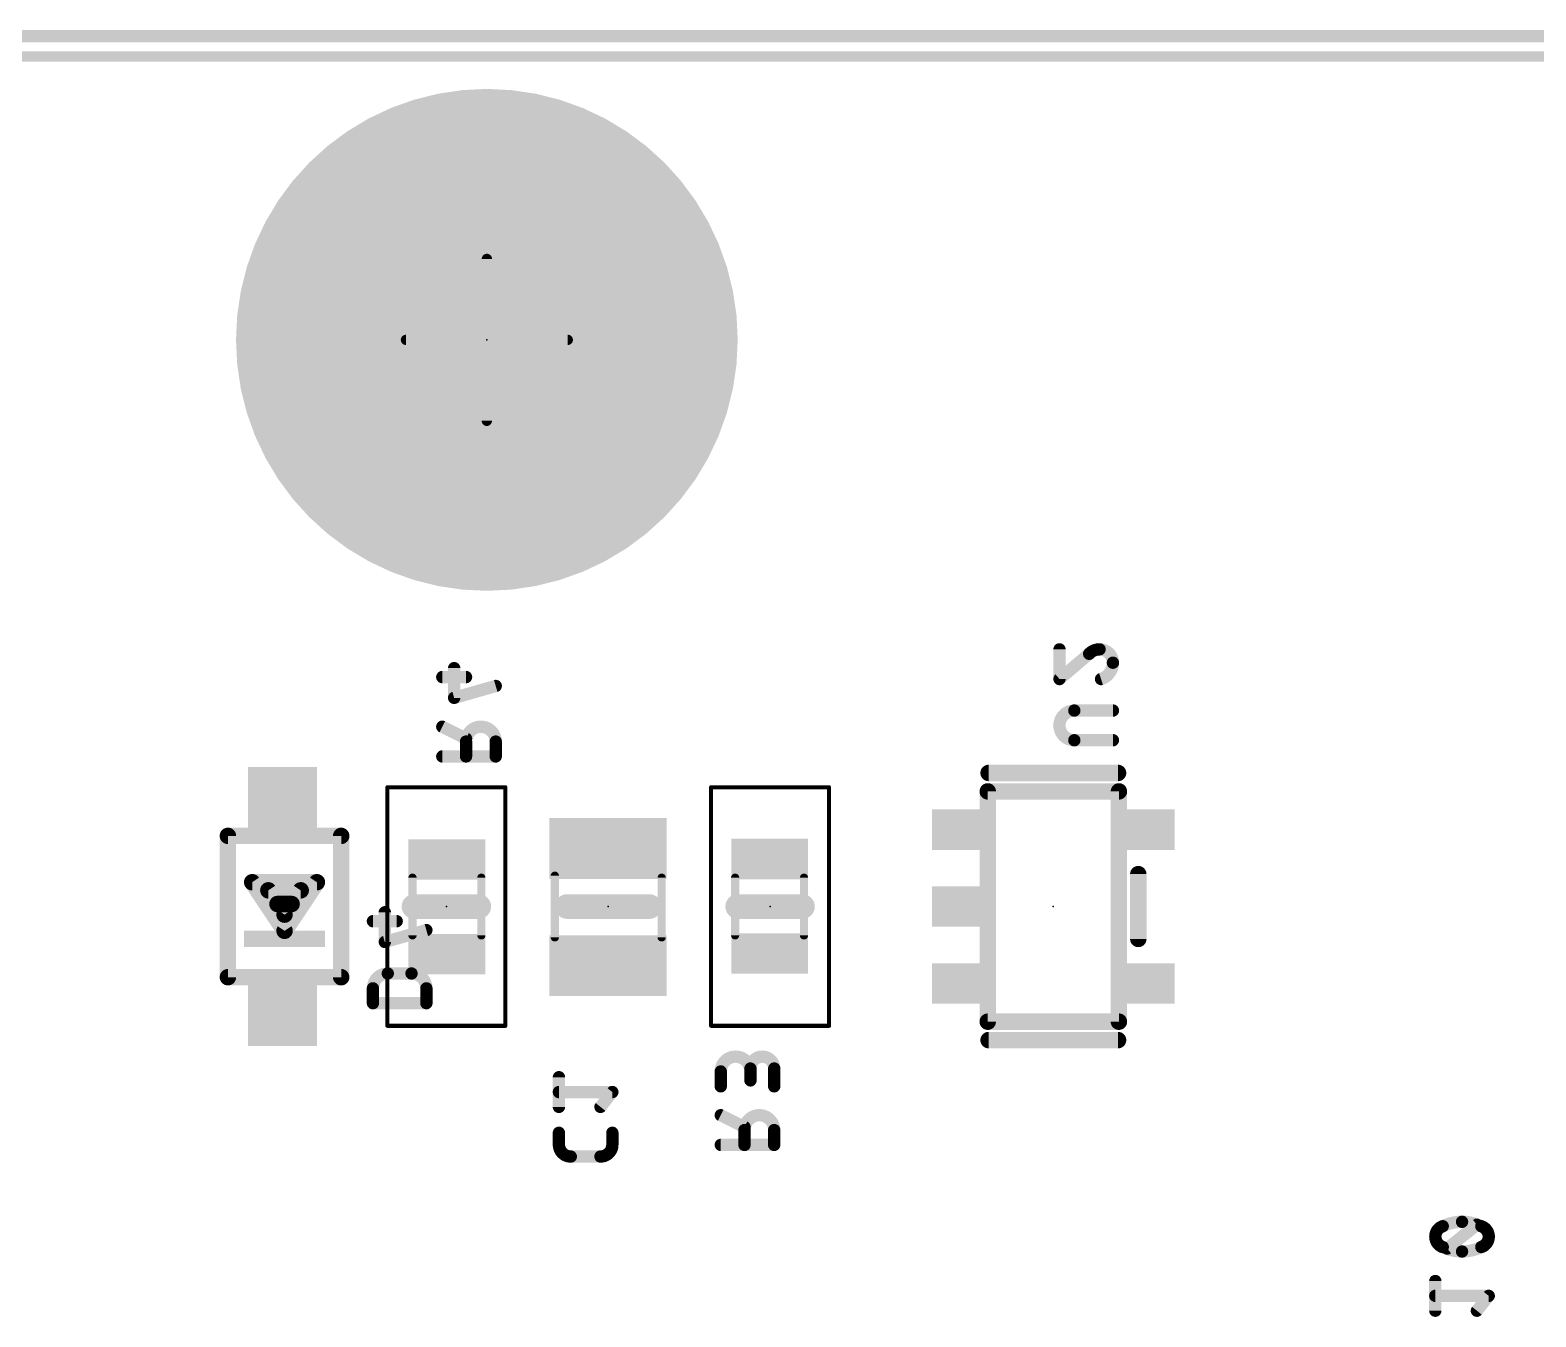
# Model space of a CAD drawing. Extents: x 0 to 305, y 0 to 96.
# Drawn here: x 21.36 to 39.96, y 79.43 to 95.33 of the extents above; entities that cross this region are included whole.
import ezdxf

# ---------------------------------------------------------------- set-up
doc = ezdxf.new("R2010")
doc.units = 0
for name, color, linetype in [('17', 110, 'CONTINUOUS'), ('20', 31, 'CONTINUOUS'), ('21', 253, 'CONTINUOUS'), ('22', 253, 'CONTINUOUS'), ('24', 53, 'CONTINUOUS'), ('26', 253, 'CONTINUOUS'), ('39', 12, 'CONTINUOUS'), ('40', 132, 'CONTINUOUS'), ('52', 253, 'CONTINUOUS')]:
    doc.layers.add(name, color=color, linetype=linetype)

# ---------------------------------------------------------------- blocks, each defined once
blk = doc.blocks.new('RECT')
blk.add_solid([(-0.5, -0.5), (0.5, -0.5), (-0.5, 0.5), (0.5, 0.5)])
blk = doc.blocks.new('ROUNDP')
at = {"const_width": 0.5}
blk.add_lwpolyline([(0, -0.25, 1), (0, 0.25, 1), (0, -0.25)], format="xyb", dxfattribs=at)

msp = doc.modelspace()

# ---------------------------------------------------------------- linework, layer by layer
at = {"layer": '20', "const_width": 0.1524}
msp.add_lwpolyline([(3.5, 95.25), (301.3, 95.25)], dxfattribs=at)
at = {"layer": '21', "const_width": 0.127}
for points in [[(27, 90.5), (27, 92.5)], [(28, 91.5), (26, 91.5)]]:
    msp.add_lwpolyline(points, dxfattribs=at)
at = {"layer": '21', "const_width": 0.0635}
for points in [[(27.0317, 92.5, 1), (26.9683, 92.5)], [(26, 91.5318, 1), (26, 91.4682)], [(28, 91.4682, 1), (28, 91.5318)], [(26.9683, 90.5, 1), (27.0317, 90.5)]]:
    msp.add_lwpolyline(points, format="xyb", dxfattribs=at)
at = {"layer": '22'}
for points, const_width in [([(34.8, 86.15), (33.2, 86.15)], 0.2032), ([(23.8, 85.373), (23.8, 83.627)], 0.2032), ([(25.2, 83.627), (25.2, 85.373)], 0.2032), ([(24.9, 84.8), (24.1, 84.8)], 0.2032), ([(24.1, 84.8), (24.5, 84.2)], 0.2032), ([(24.5, 84.2), (24.9, 84.8)], 0.2032), ([(35.05, 84.1), (35.05, 84.9)], 0.2032), ([(24.7, 84.7), (24.3, 84.7)], 0.2032), ([(24.3, 84.7), (24.5, 84.4)], 0.2032), ([(24.5, 84.4), (24.7, 84.7)], 0.2032), ([(24.4125, 84.5312), (24.5875, 84.5312)], 0.2032), ([(26.9, 84.5), (26.1, 84.5)], 0.3048), ([(27.992, 84.5), (29.008, 84.5)], 0.3048), ([(30.1, 84.5), (30.9, 84.5)], 0.3048), ([(34.8, 82.85), (33.2, 82.85)], 0.2032)]:
    msp.add_lwpolyline(points, dxfattribs=dict(at, const_width=const_width))
for points, const_width in [([(33.2, 86.2008, 1), (33.2, 86.0992)], 0.1016), ([(34.8, 86.0992, 1), (34.8, 86.2008)], 0.1016), ([(23.8508, 85.373, 1), (23.7492, 85.373)], 0.1016), ([(25.2508, 85.373, 1), (25.1492, 85.373)], 0.1016), ([(24.1, 84.8508, 1), (24.1, 84.7492)], 0.1016), ([(24.1423, 84.8282, 1), (24.0577, 84.7718)], 0.1016), ([(24.9423, 84.7718, 1), (24.8577, 84.8282)], 0.1016), ([(24.9, 84.7492, 1), (24.9, 84.8508)], 0.1016), ([(35.1008, 84.9, 1), (34.9992, 84.9)], 0.1016), ([(24.3, 84.7508, 1), (24.3, 84.6492)], 0.1016), ([(24.3423, 84.7282, 1), (24.2577, 84.6718)], 0.1016), ([(24.7423, 84.6718, 1), (24.6577, 84.7282)], 0.1016), ([(24.7, 84.6492, 1), (24.7, 84.7508)], 0.1016), ([(24.4125, 84.582, 1), (24.4125, 84.4804)], 0.1016), ([(24.4577, 84.4282, 1), (24.5423, 84.3718)], 0.1016), ([(24.4577, 84.3718, 1), (24.5423, 84.4282)], 0.1016), ([(24.5875, 84.4804, 1), (24.5875, 84.582)], 0.1016), ([(26.1, 84.5762, 1), (26.1, 84.4238)], 0.1524), ([(26.9, 84.4238, 1), (26.9, 84.5762)], 0.1524), ([(27.992, 84.5762, 1), (27.992, 84.4238)], 0.1524), ([(29.008, 84.4238, 1), (29.008, 84.5762)], 0.1524), ([(30.1, 84.5762, 1), (30.1, 84.4238)], 0.1524), ([(30.9, 84.4238, 1), (30.9, 84.5762)], 0.1524), ([(24.4577, 84.2282, 1), (24.5423, 84.1718)], 0.1016), ([(24.4577, 84.1718, 1), (24.5423, 84.2282)], 0.1016), ([(34.9992, 84.1, 1), (35.1008, 84.1)], 0.1016), ([(23.7492, 83.627, 1), (23.8508, 83.627)], 0.1016), ([(25.1492, 83.627, 1), (25.2508, 83.627)], 0.1016), ([(33.2, 82.9008, 1), (33.2, 82.7992)], 0.1016), ([(34.8, 82.7992, 1), (34.8, 82.9008)], 0.1016)]:
    msp.add_lwpolyline(points, format="xyb", dxfattribs=dict(at, const_width=const_width))
at = {"layer": '24'}
for p in [(27, 91.5), (24.5, 84.5), (26.5, 84.5), (28.5, 84.5), (30.5, 84.5), (34, 84.5)]:
    msp.add_point(p, dxfattribs=at)
at = {"layer": '26', "const_width": 0.1524}
for points in [[(34.0762, 87.3101), (34.0762, 87.677)], [(34.4431, 87.622), (34.0762, 87.3101)], [(26.596, 87.0778), (26.596, 87.4447)], [(26.7427, 87.3347), (26.4492, 87.3347)], [(27.1096, 87.2246), (26.596, 87.0778)], [(34.2596, 86.9211), (34.7366, 86.9211)], [(26.4492, 86.7211), (26.7427, 86.5743)], [(26.7427, 86.5376), (26.7427, 86.3542)], [(27.1096, 86.3542), (27.1096, 86.5376)], [(34.7366, 86.5542), (34.2596, 86.5542)], [(26.4492, 86.3542), (27.1096, 86.3542)], [(25.739, 84.0621), (25.739, 84.429)], [(25.8857, 84.3189), (25.5922, 84.3189)], [(26.2526, 84.2089), (25.739, 84.0621)], [(26.0692, 83.6731), (25.7756, 83.6731)], [(25.5922, 83.4896), (25.5922, 83.3062)], [(26.2526, 83.3062), (26.2526, 83.4896)], [(25.5922, 83.3062), (26.2526, 83.3062)], [(27.8904, 82.0249), (27.8904, 82.3918)], [(29.8904, 82.2789), (29.8904, 82.4624)], [(30.2573, 82.499), (30.2573, 82.3523)], [(30.5508, 82.2789), (30.5508, 82.499)], [(28.5508, 82.2084), (27.8904, 82.2084)], [(28.404, 82.0249), (28.5508, 82.2084)], [(29.8904, 81.9222), (30.1839, 81.7754)], [(27.8904, 81.7053), (27.8904, 81.5585)], [(28.5508, 81.5585), (28.5508, 81.7053)], [(30.1839, 81.7387), (30.1839, 81.5553)], [(30.5508, 81.5553), (30.5508, 81.7387)], [(29.8904, 81.5553), (30.5508, 81.5553)], [(28.0372, 81.4118), (28.404, 81.4118)], [(38.8672, 80.2756), (39.234, 80.5691)], [(38.7204, 79.5074), (38.7204, 79.8743)], [(39.3808, 79.6908), (38.7204, 79.6908)], [(39.234, 79.5074), (39.3808, 79.6908)]]:
    msp.add_lwpolyline(points, dxfattribs=at)
at = {"layer": '26'}
for points, const_width in [([(34.1143, 87.677, 1), (34.0381, 87.677)], 0.0762), ([(34.5715, 87.677, 0.2053), (34.4431, 87.622)], 0.1524), ([(34.4155, 87.6482, 1), (34.4707, 87.5957)], 0.0762), ([(34.4678, 87.5929, 1), (34.4184, 87.651)], 0.0762), ([(34.7366, 87.5119, 0.4142), (34.5715, 87.677)], 0.1524), ([(34.5715, 87.7151, 1), (34.5715, 87.6389)], 0.0762), ([(34.5715, 87.6389, 1), (34.5715, 87.7151)], 0.0762), ([(26.6341, 87.4447, 1), (26.5579, 87.4447)], 0.0762), ([(34.5898, 87.3101, 0.3252), (34.7366, 87.5119)], 0.1524), ([(34.7747, 87.5119, 1), (34.6985, 87.5119)], 0.0762), ([(34.6985, 87.5119, 1), (34.7747, 87.5119)], 0.0762), ([(26.4492, 87.3728, 1), (26.4492, 87.2966)], 0.0762), ([(26.7427, 87.2966, 1), (26.7427, 87.3728)], 0.0762), ([(27.1201, 87.188, 1), (27.0991, 87.2612)], 0.0762), ([(34.0515, 87.3391, 1), (34.1009, 87.2811)], 0.0762), ([(34.0381, 87.3101, 1), (34.1143, 87.3101)], 0.0762), ([(34.5781, 87.3463, 1), (34.6016, 87.2739)], 0.0762), ([(26.5855, 87.1145, 1), (26.6064, 87.0412)], 0.0762), ([(26.5579, 87.0778, 1), (26.6341, 87.0778)], 0.0762), ([(34.2596, 86.9211, 1), (34.2596, 86.5542)], 0.1524), ([(34.2596, 86.9592, 1), (34.2596, 86.883)], 0.0762), ([(34.2596, 86.883, 1), (34.2596, 86.9592)], 0.0762), ([(34.7366, 86.883, 1), (34.7366, 86.9592)], 0.0762), ([(26.4662, 86.7552, 1), (26.4322, 86.687)], 0.0762), ([(27.1096, 86.5376, 1), (26.7427, 86.5376)], 0.1524), ([(26.7808, 86.5376, 1), (26.7046, 86.5376)], 0.0762), ([(26.7046, 86.5376, 1), (26.7808, 86.5376)], 0.0762), ([(26.7257, 86.5403, 1), (26.7597, 86.6084)], 0.0762), ([(27.1477, 86.5376, 1), (27.0715, 86.5376)], 0.0762), ([(27.0715, 86.5376, 1), (27.1477, 86.5376)], 0.0762), ([(34.2596, 86.5923, 1), (34.2596, 86.5161)], 0.0762), ([(34.2596, 86.5161, 1), (34.2596, 86.5923)], 0.0762), ([(34.7366, 86.5161, 1), (34.7366, 86.5923)], 0.0762), ([(26.4492, 86.3923, 1), (26.4492, 86.3161)], 0.0762), ([(26.7046, 86.3542, 1), (26.7808, 86.3542)], 0.0762), ([(27.0715, 86.3542, 1), (27.1477, 86.3542)], 0.0762), ([(27.1096, 86.3161, 1), (27.1096, 86.3923)], 0.0762), ([(25.7771, 84.429, 1), (25.7009, 84.429)], 0.0762), ([(25.5922, 84.357, 1), (25.5922, 84.2808)], 0.0762), ([(25.8857, 84.2808, 1), (25.8857, 84.357)], 0.0762), ([(25.7285, 84.0987, 1), (25.7494, 84.0255)], 0.0762), ([(26.2631, 84.1722, 1), (26.2421, 84.2455)], 0.0762), ([(25.7009, 84.0621, 1), (25.7771, 84.0621)], 0.0762), ([(25.7756, 83.6731, 0.4142), (25.5922, 83.4896)], 0.1524), ([(25.7756, 83.7112, 1), (25.7756, 83.635)], 0.0762), ([(25.7756, 83.635, 1), (25.7756, 83.7112)], 0.0762), ([(26.2526, 83.4896, 0.4142), (26.0692, 83.6731)], 0.1524), ([(26.0692, 83.7112, 1), (26.0692, 83.635)], 0.0762), ([(26.0692, 83.635, 1), (26.0692, 83.7112)], 0.0762), ([(25.6303, 83.4896, 1), (25.5541, 83.4896)], 0.0762), ([(26.2907, 83.4896, 1), (26.2145, 83.4896)], 0.0762), ([(25.5541, 83.4896, 1), (25.6303, 83.4896)], 0.0762), ([(25.5922, 83.3443, 1), (25.5922, 83.2681)], 0.0762), ([(26.2145, 83.4896, 1), (26.2907, 83.4896)], 0.0762), ([(26.2526, 83.2681, 1), (26.2526, 83.3443)], 0.0762), ([(25.5541, 83.3062, 1), (25.6303, 83.3062)], 0.0762), ([(26.2145, 83.3062, 1), (26.2907, 83.3062)], 0.0762), ([(30.2573, 82.4624, 1), (29.8904, 82.4624)], 0.1524), ([(30.5508, 82.499, 1), (30.2573, 82.499)], 0.1524), ([(27.9285, 82.3918, 1), (27.8523, 82.3918)], 0.0762), ([(29.9285, 82.4624, 1), (29.8523, 82.4624)], 0.0762), ([(29.8523, 82.4624, 1), (29.9285, 82.4624)], 0.0762), ([(30.2954, 82.499, 1), (30.2192, 82.499)], 0.0762), ([(30.2192, 82.499, 1), (30.2954, 82.499)], 0.0762), ([(30.2192, 82.4624, 1), (30.2954, 82.4624)], 0.0762), ([(30.5889, 82.499, 1), (30.5127, 82.499)], 0.0762), ([(30.5127, 82.499, 1), (30.5889, 82.499)], 0.0762), ([(27.8904, 82.2465, 1), (27.8904, 82.1703)], 0.0762), ([(28.5806, 82.1846, 1), (28.521, 82.2322)], 0.0762), ([(28.5508, 82.1703, 1), (28.5508, 82.2465)], 0.0762), ([(29.8523, 82.2789, 1), (29.9285, 82.2789)], 0.0762), ([(30.2192, 82.3523, 1), (30.2954, 82.3523)], 0.0762), ([(30.5127, 82.2789, 1), (30.5889, 82.2789)], 0.0762), ([(27.8523, 82.0249, 1), (27.9285, 82.0249)], 0.0762), ([(28.3743, 82.0487, 1), (28.4338, 82.0011)], 0.0762), ([(29.9074, 81.9562, 1), (29.8734, 81.8881)], 0.0762), ([(30.5508, 81.7387, 1), (30.1839, 81.7387)], 0.1524), ([(27.9285, 81.7053, 1), (27.8523, 81.7053)], 0.0762), ([(28.5889, 81.7053, 1), (28.5127, 81.7053)], 0.0762), ([(30.222, 81.7387, 1), (30.1458, 81.7387)], 0.0762), ([(30.1458, 81.7387, 1), (30.222, 81.7387)], 0.0762), ([(30.1669, 81.7413, 1), (30.2009, 81.8095)], 0.0762), ([(30.5889, 81.7387, 1), (30.5127, 81.7387)], 0.0762), ([(30.5127, 81.7387, 1), (30.5889, 81.7387)], 0.0762), ([(27.8904, 81.5585, 0.4142), (28.0372, 81.4118)], 0.1524), ([(27.9285, 81.5585, 1), (27.8523, 81.5585)], 0.0762), ([(27.8523, 81.5585, 1), (27.9285, 81.5585)], 0.0762), ([(28.404, 81.4118, 0.4142), (28.5508, 81.5585)], 0.1524), ([(28.5889, 81.5585, 1), (28.5127, 81.5585)], 0.0762), ([(28.5127, 81.5585, 1), (28.5889, 81.5585)], 0.0762), ([(29.8904, 81.5934, 1), (29.8904, 81.5172)], 0.0762), ([(30.1458, 81.5553, 1), (30.222, 81.5553)], 0.0762), ([(30.5127, 81.5553, 1), (30.5889, 81.5553)], 0.0762), ([(30.5508, 81.5172, 1), (30.5508, 81.5934)], 0.0762), ([(28.0372, 81.4499, 1), (28.0372, 81.3737)], 0.0762), ([(28.0372, 81.3737, 1), (28.0372, 81.4499)], 0.0762), ([(28.404, 81.4499, 1), (28.404, 81.3737)], 0.0762), ([(28.404, 81.3737, 1), (28.404, 81.4499)], 0.0762), ([(38.8121, 80.5508, 0.3205), (38.7204, 80.4224)], 0.1524), ([(39.0506, 80.6058, 0.1139), (38.8121, 80.5508)], 0.1524), ([(38.7954, 80.585, 1), (38.8288, 80.5165)], 0.0762), ([(38.8245, 80.5147, 1), (38.7998, 80.5868)], 0.0762), ([(39.2891, 80.5508, 0.1139), (39.0506, 80.6058)], 0.1524), ([(39.0506, 80.6439, 1), (39.0506, 80.5677)], 0.0762), ([(39.0506, 80.5677, 1), (39.0506, 80.6439)], 0.0762), ([(39.2578, 80.5394, 1), (39.2102, 80.5989)], 0.0762), ([(39.3014, 80.5868, 1), (39.2767, 80.5147)], 0.0762), ([(39.3808, 80.4224, 0.3205), (39.2891, 80.5508)], 0.1524), ([(39.2724, 80.5165, 1), (39.3058, 80.585)], 0.0762), ([(38.7204, 80.4224, 0.3205), (38.8121, 80.2939)], 0.1524), ([(38.7585, 80.4224, 1), (38.6823, 80.4224)], 0.0762), ([(38.6823, 80.4224, 1), (38.7585, 80.4224)], 0.0762), ([(39.2891, 80.2939, 0.3205), (39.3808, 80.4224)], 0.1524), ([(39.4189, 80.4224, 1), (39.3427, 80.4224)], 0.0762), ([(39.3427, 80.4224, 1), (39.4189, 80.4224)], 0.0762), ([(38.8288, 80.3282, 1), (38.7954, 80.2597)], 0.0762), ([(38.8121, 80.2939, 0.1139), (39.0506, 80.2389)], 0.1524), ([(38.7998, 80.2579, 1), (38.8245, 80.33)], 0.0762), ([(38.8434, 80.3054, 1), (38.891, 80.2458)], 0.0762), ([(39.0506, 80.2389, 0.1139), (39.2891, 80.2939)], 0.1524), ([(39.0506, 80.277, 1), (39.0506, 80.2008)], 0.0762), ([(39.0506, 80.2008, 1), (39.0506, 80.277)], 0.0762), ([(39.2767, 80.33, 1), (39.3014, 80.2579)], 0.0762), ([(39.3058, 80.2597, 1), (39.2724, 80.3282)], 0.0762), ([(38.7585, 79.8743, 1), (38.6823, 79.8743)], 0.0762), ([(38.7204, 79.7289, 1), (38.7204, 79.6527)], 0.0762), ([(39.4106, 79.667, 1), (39.351, 79.7146)], 0.0762), ([(39.3808, 79.6527, 1), (39.3808, 79.7289)], 0.0762), ([(38.6823, 79.5074, 1), (38.7585, 79.5074)], 0.0762), ([(39.2043, 79.5312, 1), (39.2638, 79.4836)], 0.0762)]:
    msp.add_lwpolyline(points, format="xyb", dxfattribs=dict(at, const_width=const_width))
at = {"layer": '39', "const_width": 0.127}
msp.add_lwpolyline([(7, 95), (85, 95)], dxfattribs=at)
at = {"layer": '40'}
for points, const_width in [([(27, 89.325, 1), (27, 93.675, 1), (27, 89.325)], 0.127), ([(25.771, 85.9857, 1), (25.771, 85.9603)], 0.0254), ([(25.7837, 85.973, 1), (25.7583, 85.973)], 0.0254), ([(27.2417, 85.973, 1), (27.2163, 85.973)], 0.0254), ([(27.229, 85.9603, 1), (27.229, 85.9857)], 0.0254), ([(29.7837, 85.973, 1), (29.7583, 85.973)], 0.0254), ([(29.771, 85.9857, 1), (29.771, 85.9603)], 0.0254), ([(31.2417, 85.973, 1), (31.2163, 85.973)], 0.0254), ([(31.229, 85.9603, 1), (31.229, 85.9857)], 0.0254), ([(25.771, 83.0397, 1), (25.771, 83.0143)], 0.0254), ([(25.7583, 83.027, 1), (25.7837, 83.027)], 0.0254), ([(27.2163, 83.027, 1), (27.2417, 83.027)], 0.0254), ([(27.229, 83.0143, 1), (27.229, 83.0397)], 0.0254), ([(29.771, 83.0397, 1), (29.771, 83.0143)], 0.0254), ([(29.7583, 83.027, 1), (29.7837, 83.027)], 0.0254), ([(31.2163, 83.027, 1), (31.2417, 83.027)], 0.0254), ([(31.229, 83.0143, 1), (31.229, 83.0397)], 0.0254)]:
    msp.add_lwpolyline(points, format="xyb", dxfattribs=dict(at, const_width=const_width))
at = {"layer": '40', "const_width": 0.0508}
for points in [[(27.229, 85.973), (25.771, 85.973)], [(25.771, 85.973), (25.771, 83.027)], [(27.229, 83.027), (27.229, 85.973)], [(29.771, 85.973), (29.771, 83.027)], [(31.229, 85.973), (29.771, 85.973)], [(31.229, 83.027), (31.229, 85.973)], [(25.771, 83.027), (27.229, 83.027)], [(29.771, 83.027), (31.229, 83.027)]]:
    msp.add_lwpolyline(points, dxfattribs=at)
at = {"layer": '52'}
for points, const_width in [([(34.8104, 85.9224), (33.1896, 85.9224)], 0.2032), ([(33.1896, 85.9224), (33.1896, 83.0776)], 0.2032), ([(34.8104, 83.0776), (34.8104, 85.9224)], 0.2032), ([(25.2, 85.373), (23.8, 85.373)], 0.2032), ([(26.081, 84.144), (26.081, 84.856)], 0.1016), ([(26.932, 84.144), (26.932, 84.856)], 0.1016), ([(27.84, 84.881), (27.84, 84.119)], 0.1016), ([(29.16, 84.856), (29.16, 84.119)], 0.1016), ([(30.068, 84.856), (30.068, 84.144)], 0.1016), ([(30.919, 84.856), (30.919, 84.144)], 0.1016), ([(23.8, 83.627), (25.2, 83.627)], 0.2032), ([(33.1896, 83.0776), (34.8104, 83.0776)], 0.2032)]:
    msp.add_lwpolyline(points, dxfattribs=dict(at, const_width=const_width))
for points, const_width in [([(33.1896, 85.9732, 1), (33.1896, 85.8716)], 0.1016), ([(33.2404, 85.9224, 1), (33.1388, 85.9224)], 0.1016), ([(34.8612, 85.9224, 1), (34.7596, 85.9224)], 0.1016), ([(34.8104, 85.8716, 1), (34.8104, 85.9732)], 0.1016), ([(23.8, 85.4238, 1), (23.8, 85.3222)], 0.1016), ([(25.2, 85.3222, 1), (25.2, 85.4238)], 0.1016), ([(26.1064, 84.856, 1), (26.0556, 84.856)], 0.0508), ([(26.9574, 84.856, 1), (26.9066, 84.856)], 0.0508), ([(27.8654, 84.881, 1), (27.8146, 84.881)], 0.0508), ([(29.1854, 84.856, 1), (29.1346, 84.856)], 0.0508), ([(30.0934, 84.856, 1), (30.0426, 84.856)], 0.0508), ([(30.9444, 84.856, 1), (30.8936, 84.856)], 0.0508), ([(26.0556, 84.144, 1), (26.1064, 84.144)], 0.0508), ([(26.9066, 84.144, 1), (26.9574, 84.144)], 0.0508), ([(27.8146, 84.119, 1), (27.8654, 84.119)], 0.0508), ([(29.1346, 84.119, 1), (29.1854, 84.119)], 0.0508), ([(30.0426, 84.144, 1), (30.0934, 84.144)], 0.0508), ([(30.8936, 84.144, 1), (30.9444, 84.144)], 0.0508), ([(23.8, 83.6778, 1), (23.8, 83.5762)], 0.1016), ([(25.2, 83.5762, 1), (25.2, 83.6778)], 0.1016), ([(33.1896, 83.1284, 1), (33.1896, 83.0268)], 0.1016), ([(34.8104, 83.0268, 1), (34.8104, 83.1284)], 0.1016), ([(33.1388, 83.0776, 1), (33.2404, 83.0776)], 0.1016), ([(34.7596, 83.0776, 1), (34.8612, 83.0776)], 0.1016)]:
    msp.add_lwpolyline(points, format="xyb", dxfattribs=dict(at, const_width=const_width))

# ---------------------------------------------------------------- block references
at = {"layer": '17', "xscale": 6.2, "yscale": 6.2, "rotation": 90}
msp.add_blockref('ROUNDP', (27, 91.5), dxfattribs=at)
msp.add_blockref('ROUNDP', (27, 91.5), dxfattribs=at)
at = {"layer": '22', "xscale": 0.2, "rotation": 90}
msp.add_blockref('RECT', (24.5, 84.1), dxfattribs=at)
at = {"layer": '52'}
for p, xscale, yscale, rotation in [((24.475, 85.848), 0.75, 0.85, 90), ((32.825, 85.45), 0.5, 0.65, 90), ((35.175, 85.45), 0.5, 0.65, 90), ((28.4989, 85.2172), 0.7501, 1.4501, 270), ((26.5051, 85.0803), 0.5001, 0.95, 90), ((30.4949, 85.0881), 0.5001, 0.95, 270), ((32.825, 84.5), 0.5, 0.65, 90), ((26.5051, 83.9119), 0.5001, 0.95, 90), ((28.4989, 83.7694), 0.7501, 1.4501, 270), ((30.4949, 83.9198), 0.5001, 0.95, 270), ((32.825, 83.55), 0.5, 0.65, 90), ((35.175, 83.55), 0.5, 0.65, 90), ((24.475, 83.152), 0.75, 0.85, 90)]:
    msp.add_blockref('RECT', p, dxfattribs=dict(at, xscale=xscale, yscale=yscale, rotation=rotation))

doc.saveas('drawing.dxf')
